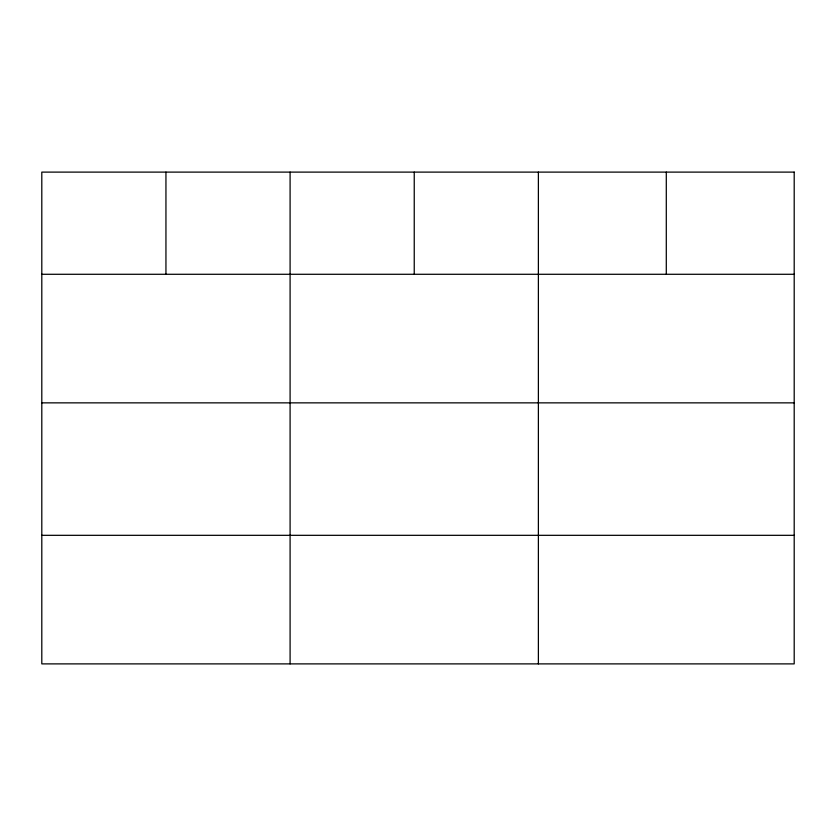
<?xml version="1.0" encoding="UTF-8"?>
<svg xmlns="http://www.w3.org/2000/svg" width="836" height="836" viewBox="0 0 836 836"><rect width="100%" height="100%" fill="white"/><g stroke="black" fill="none" stroke-linecap="round" stroke-linejoin="round"><path stroke-width="1.25" d="M41.8 274.281L794.2 274.281M41.8 402.858L794.2 402.858M41.8 535.322L794.2 535.322M666.292 172.111L666.292 274.281M538.384 172.111L538.384 663.888M414.238 172.111L414.238 274.281M290.092 172.111L290.092 663.888M165.946 172.111L165.946 274.281M794.2 172.111L41.8 172.111L41.8 663.888L794.2 663.888L794.2 172.111"/></g></svg>
